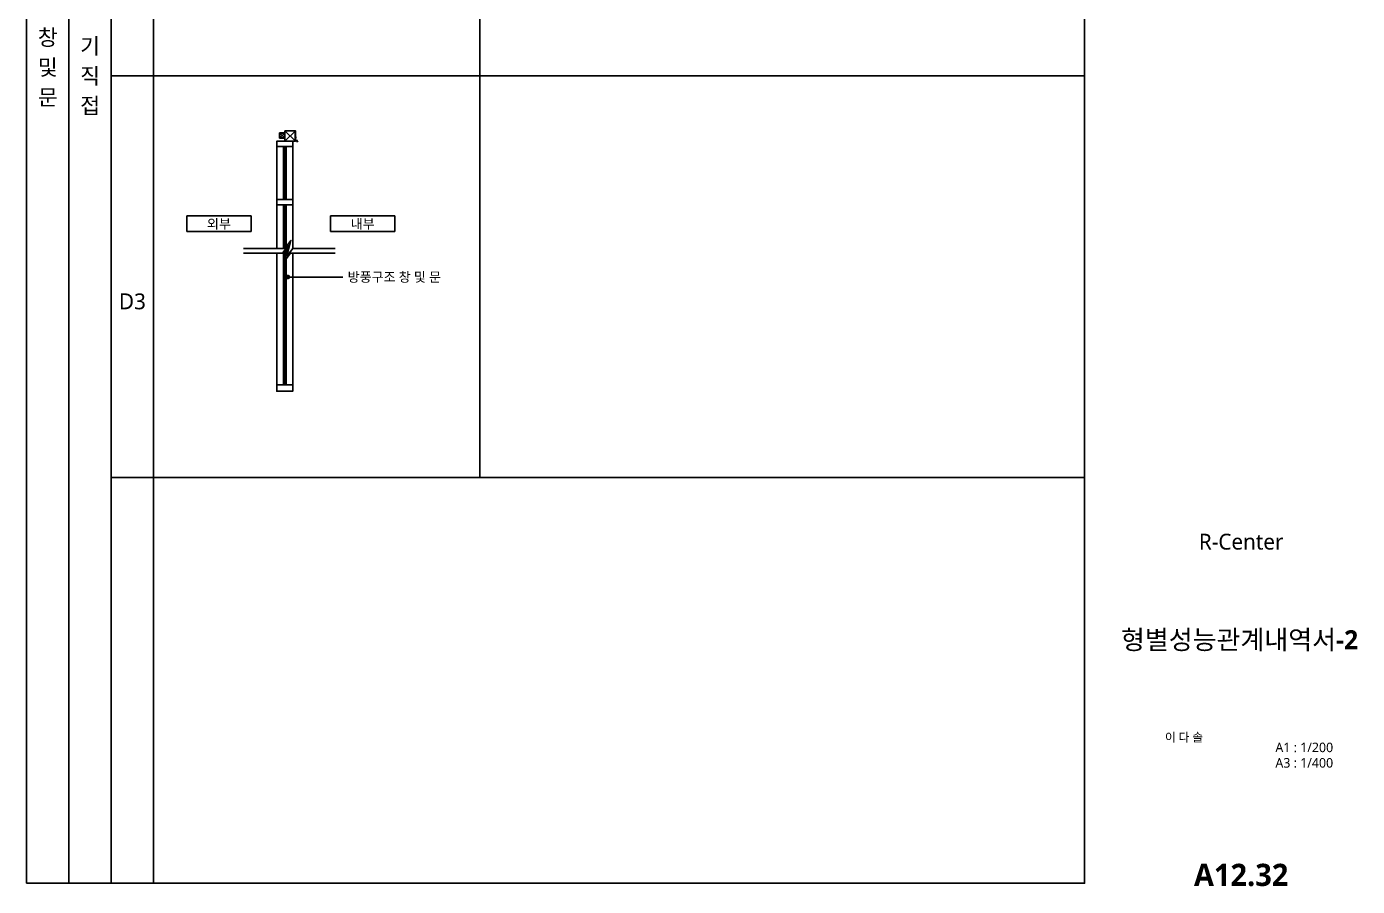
# Model space of a CAD drawing. Extents: x 746174 to 770183, y -129454 to -121400.
# Drawn here: x 763894 to 770183, y -129454 to -125390 of the extents above; entities that cross this region are included whole.
import ezdxf
from ezdxf.enums import TextEntityAlignment as Align

# ---------------------------------------------------------------- set-up
doc = ezdxf.new("R2010")
doc.units = 0
doc.header["$LTSCALE"] = 300
doc.header["$MEASUREMENT"] = 0
doc.linetypes.add('CEN-AGI', pattern=[32.2, 30, -1, 0.2, -1])
doc.layers.get('0').update_dxf_attribs({"linetype": 'CONTINUOUS'})
doc.layers.get('Defpoints').update_dxf_attribs({"color": 137, "linetype": 'CONTINUOUS'})
for name, color, linetype in [('313', 7, 'CONTINUOUS'), ('CON', 2, 'CONTINUOUS'), ('ETC-STRU', 4, 'CONTINUOUS'), ('FIN7', 7, 'CONTINUOUS'), ('Panel', 6, 'CONTINUOUS'), ('Steel', 6, 'CONTINUOUS'), ('SYM', 6, 'CONTINUOUS'), ('SYM-LEAD', 6, 'CONTINUOUS'), ('TBL_7', 7, 'CONTINUOUS'), ('TEXT', 3, 'CONTINUOUS'), ('TEXT-NOTE', 6, 'CONTINUOUS'), ('TXT', 3, 'CONTINUOUS'), ('WIN', 6, 'CONTINUOUS'), ('WIN-ELE', 8, 'CONTINUOUS'), ('WIN-GLASS', 5, 'CONTINUOUS'), ('XR-SHEET$0$TITLE', 7, 'CONTINUOUS'), ('XR-SHEET$1$SHT', 5, 'CONTINUOUS'), ('XR-SHEET$1$TEXT', 3, 'CONTINUOUS'), ('XR-평면도$0$OPEN', 15, 'CONTINUOUS'), ('XR-평면도$0$SECT-STRU', 4, 'CONTINUOUS')]:
    doc.layers.add(name, color=color, linetype=linetype)
doc.layers.add('CEN-HID', color=14, linetype='CEN-AGI', plot=False)
doc.styles.add('XR-SHEET$0$굴림체(옥산)', font='GulimChe.ttf')
doc.styles.add('맑은고딕B', font='malgunbd.ttf')
doc.styles.add('스타일1', font='malgun.ttf')
doc.dimstyles.new('DIM-QD 1', dxfattribs={"dimtxt": 3, "dimasz": 1.5, "dimexe": 1, "dimexo": 0, "dimgap": 1, "dimtad": 1, "dimdec": 3, "dimdsep": 46, "dimlunit": 6, "dimtxsty": '스타일1', "dimblk1": 'ARCHTICK', "dimblk2": 'ARCHTICK', "dimsah": 1, "dimcen": 0, "dimclrd": 256, "dimclre": 256, "dimclrt": 3, "dimazin": 2, "dimtfac": 1, "dimtdec": 3, "dimtix": 1, "dimtmove": 2, "dimatfit": 3, "dimldrblk": 'ARCHTICK', "dimfxl": 1, "dimtolj": 1, "dimtzin": 0, "dimarcsym": 0})

# ---------------------------------------------------------------- blocks, each defined once
blk = doc.blocks.new('XR-SHEET$0$TITLE')
at = {"layer": 'XR-SHEET$0$TITLE', "true_color": 0x000000, "style": 'XR-SHEET$0$굴림체(옥산)'}
for tag, height, p in [('동명칭', 6, (776.77, -457.26)), ('SCALE-A1', 3, (797.5, -522)), ('SCALE-A3', 3, (797.5, -527)), ('DATA', 3, (797.5, -540))]:
    blk.add_attdef(tag, text='', height=height, dxfattribs=at).set_placement(p, align=Align.MIDDLE)
for tag, height, p in [('TITLE1', 6, (776.5, -479.4)), ('TITLE4', 6, (776.5, -484.39)), ('TITLE2', 6, (776.5, -489)), ('TITLE5', 6, (776.5, -493.99)), ('TITLE3', 6, (776.5, -498.7)), ('NAME-1', 3, (760.16, -517.5)), ('NAME-2', 3, (760.16, -526.5)), ('A0.00', 7, (776.5, -561))]:
    blk.add_attdef(tag, text='', height=height, dxfattribs=at).set_placement(p, align=Align.MIDDLE_CENTER)
blk = doc.blocks.new('_ARCHTICK')
at = {"color": 0, "linetype": 'ByBlock', "const_width": 0.15}
blk.add_lwpolyline([(-0.5, -0.5), (0.5, 0.5)], dxfattribs=at)
blk = doc.blocks.new('A$C2760160E')
at = {"layer": 'CEN-HID'}
blk.add_lwpolyline([(0, 50), (0, 0), (50, 0), (50, 50)], close=True, dxfattribs=at)
at = {"layer": 'ETC-STRU'}
blk.add_lwpolyline([(50, 2, -0.414214), (48, 0), (2, 0, -0.414214), (0, 2), (0, 48, -0.414214), (2, 50), (48, 50, -0.414214), (50, 48)], format="xyb", close=True, dxfattribs=at)
at = {"layer": 'Steel', "color": 8}
for p, q in [((2, 2), (48, 48)), ((2, 48), (48, 2))]:
    blk.add_line(p, q, dxfattribs=at)
blk.add_lwpolyline([(2, 48), (2, 2), (48, 2), (48, 48)], close=True, dxfattribs=at)
blk = doc.blocks.new('100x100')
at = {"layer": 'Defpoints'}
blk.add_lwpolyline([(0, -100), (100, -100), (100, 0), (0, 0)], close=True, dxfattribs=at)
at = {"layer": 'XR-평면도$0$OPEN'}
for p, q in [((3, -3), (97, -97)), ((3, -97), (97, -3))]:
    blk.add_line(p, q, dxfattribs=at)
at = {"layer": 'XR-평면도$0$SECT-STRU'}
for points in [[(95, 0, -0.414214), (100, -5), (100, -95, -0.414214), (95, -100), (5, -100, -0.414214), (0, -95), (0, -5, -0.414214), (5, 0)], [(95, -2, -0.414214), (98, -5), (98, -95, -0.414214), (95, -98), (5, -98, -0.414214), (2, -95), (2, -5, -0.414214), (5, -2)]]:
    blk.add_lwpolyline(points, format="xyb", close=True, dxfattribs=at)
blk = doc.blocks.new('room-1')
at = {"layer": 'TEXT-NOTE', "color": 6}
for p, q in [((0, 5), (20.29, 5)), ((0, 0), (0, 5)), ((20.29, 5), (20.29, 0)), ((20.29, 0), (0, 0))]:
    blk.add_line(p, q, dxfattribs=at)
at = {"layer": 'TEXT-NOTE', "color": 3, "style": '스타일1'}
blk.add_attdef('실명', text='', height=3, dxfattribs=at).set_placement((10.15, 2.59), align=Align.MIDDLE)

msp = doc.modelspace()

# ---------------------------------------------------------------- linework, layer by layer
at = {"layer": '313', "color": 7, "linetype": 'Continuous'}
msp.add_line((765169.8, -125914.4), (765169.8, -125914.8), dxfattribs=at)
at = {"layer": 'FIN7'}
for p, q in [((765163.8, -125928.8), (765163.8, -125914.4)), ((765163.8, -125914.4), (765169.8, -125914.4)), ((765163.8, -125928.8), (765169.8, -125928.8)), ((765164.3, -125928.3), (765164.3, -125914.8)), ((765169.8, -125914.8), (765164.3, -125914.8)), ((765170.2, -125928.3), (765164.3, -125928.3)), ((765169.8, -125933.2), (765169.8, -125928.8)), ((765169.8, -125929), (765169.8, -125932.7)), ((765175.7, -125933.2), (765169.8, -125933.2)), ((765170.2, -125928.3), (765170.2, -125932.7)), ((765170.2, -125932.7), (765175.2, -125932.7)), ((765173.8, -125931.9), (765175.7, -125931.9)), ((765173.8, -125931.9), (765173.8, -125932.4)), ((765173.8, -125932.4), (765175.2, -125932.4)), ((765173.8, -125932.4), (765175.2, -125932.4)), ((765175.2, -125932.4), (765175.2, -125932.7)), ((765175.2, -125932.4), (765175.2, -125932.7)), ((765175.7, -125931.9), (765175.7, -125933.2))]:
    msp.add_line(p, q, dxfattribs=at)
at = {"layer": 'Panel'}
msp.add_line((765171.2, -125925.7), (765171.2, -125931.9), dxfattribs=at)
at = {"layer": 'SYM', "color": 6}
for points in [[(765352.1, -126438.3), (765151.8, -126438.3), (765123.8, -126475.8), (765142.6, -126400.8), (765114.5, -126438.3), (764919.2, -126438.3)], [(765352.1, -126460.8), (765140.6, -126460.8), (765112.6, -126498.3), (765131.3, -126423.3), (765103.2, -126460.8), (764919.2, -126460.8)]]:
    msp.add_lwpolyline(points, dxfattribs=at)
at = {"layer": 'TBL_7', "color": 4}
msp.add_lwpolyline([(763893.8, -129439.2), (768893.8, -129439.2), (768893.8, -121404.7), (763893.8, -121404.7)], close=True, dxfattribs=at)
at = {"layer": 'TXT'}
for p, q in [((764493.8, -121404.7), (764493.8, -129439.2)), ((766035.8, -121404.7), (766035.8, -127521)), ((764093.8, -121804.7), (764093.8, -129439.2)), ((764293.8, -121804.7), (764293.8, -129439.2)), ((764293.8, -125621.9), (768893.8, -125621.9)), ((764293.8, -127521), (768893.8, -127521))]:
    msp.add_line(p, q, dxfattribs=at)
at = {"layer": 'WIN', "ltscale": 0.2}
for points in [[(765151.3, -125931.9), (765076.3, -125931.9), (765076.3, -125956.9), (765151.3, -125956.9), (765151.3, -125931.9)], [(765151.3, -126206.9), (765076.3, -126206.9), (765076.3, -126231.9), (765151.3, -126231.9), (765151.3, -126206.9)], [(765076.3, -127083.7), (765076.3, -127113.7), (765151.3, -127113.7), (765151.3, -127083.7), (765151.3, -127083.7)]]:
    msp.add_lwpolyline(points, close=True, dxfattribs=at)
at = {"layer": 'WIN-ELE', "ltscale": 0.2}
for p, q in [((765076.3, -125956.9), (765076.3, -126206.9)), ((765151.3, -125956.9), (765151.3, -126206.9)), ((765076.3, -126231.9), (765076.3, -126438.3)), ((765151.3, -126231.9), (765151.3, -126438.9)), ((765076.3, -126460.8), (765076.3, -127083.7)), ((765151.3, -126460.8), (765151.3, -127083.7))]:
    msp.add_line(p, q, dxfattribs=at)
at = {"layer": 'WIN-GLASS', "ltscale": 0.2}
for p, q in [((765107.8, -126206.9), (765107.8, -125956.9)), ((765113.8, -126206.9), (765113.8, -125956.9)), ((765119.8, -126206.9), (765119.8, -125956.9)), ((765107.8, -126438.3), (765107.8, -126231.9)), ((765113.8, -126438.3), (765113.8, -126231.9)), ((765119.8, -126431.1), (765119.8, -126231.9)), ((765107.8, -127083.7), (765107.8, -126454.6)), ((765113.8, -126493.2), (765113.8, -126446.6)), ((765119.8, -126469.2), (765119.8, -126438.6)), ((765113.8, -127083.7), (765113.8, -126496.6)), ((765119.8, -127083.7), (765119.8, -126488.5))]:
    msp.add_line(p, q, dxfattribs=at)

# ---------------------------------------------------------------- block references
at = {"layer": 'CON', "xscale": -0.5, "yscale": 0.5, "zscale": 0.5, "rotation": 180}
msp.add_blockref('100x100', (765113.8, -125931.9), dxfattribs=at)
at = {"layer": 'ETC-STRU', "xscale": -0.5, "yscale": 0.5, "zscale": 0.5}
msp.add_blockref('A$C2760160E', (765113.8, -125916.9), dxfattribs=at)
at = {"layer": 'TEXT'}
ref = msp.add_blockref('XR-SHEET$0$TITLE', (757986.3, -129894.7), dxfattribs=dict(at, xscale=15, yscale=15, zscale=15))
ref.add_attrib('TITLE2', '형별성능관계내역서-2', dxfattribs={"layer": 'XR-SHEET$1$SHT', "color": 4, "true_color": 0x000004, "height": 90, "style": '맑은고딕B'}).set_placement((769626.3, -128288.4), align=Align.MIDDLE_CENTER)
ref.add_attrib('NAME-1', '이 다 솔', dxfattribs={"layer": 'XR-SHEET$1$TEXT', "color": 3, "true_color": 0x000003, "height": 40.5, "style": '스타일1'}).set_placement((769273.8, -128749.7, 206.6), align=Align.MIDDLE_LEFT)
ref.add_attrib('SCALE-A1', 'A1 : 1/200', dxfattribs={"layer": 'XR-SHEET$1$SHT', "color": 3, "true_color": 0x000003, "height": 45, "style": '스타일1'}).set_placement((769932.1, -128797.1), align=Align.MIDDLE_CENTER)
ref.add_attrib('SCALE-A3', 'A3 : 1/400', dxfattribs={"layer": 'XR-SHEET$1$SHT', "color": 3, "true_color": 0x000003, "height": 45, "style": '스타일1'}).set_placement((769932.1, -128870.1), align=Align.MIDDLE_CENTER)
ref.add_attrib('A0.00', 'A12.32', dxfattribs={"layer": 'XR-SHEET$1$SHT', "color": 4, "true_color": 0x000004, "height": 105, "style": '맑은고딕B'}).set_placement((769633.8, -129399.7), align=Align.MIDDLE_CENTER)
at = {"layer": 'TEXT-NOTE'}
ref = msp.add_blockref('room-1', (764650.6, -126284.2), dxfattribs=dict(at, xscale=-15, yscale=15, zscale=15, rotation=180))
ref.add_attrib('실명', '외부', dxfattribs={"color": 3, "height": 45, "style": '스타일1'}).set_placement((764802.8, -126321.7), align=Align.MIDDLE)
ref = msp.add_blockref('room-1', (765329.6, -126284.2), dxfattribs=dict(at, xscale=-15, yscale=15, zscale=15, rotation=180))
ref.add_attrib('실명', '내부', dxfattribs={"color": 3, "height": 45, "style": '스타일1'}).set_placement((765481.8, -126321.7), align=Align.MIDDLE)

# ---------------------------------------------------------------- texts
at = {"layer": 'TEXT', "style": '스타일1'}
for s, p in [('창', (763993.8, -125441.2)), ('기', (764193.8, -125481.7)), ('및', (763993.8, -125582.4)), ('직', (764193.8, -125622.9)), ('문', (763993.8, -125723.6)), ('접', (764193.8, -125764.1)), ('D3', (764393.8, -126688.7)), ('R-Center', (769633.8, -127824.7))]:
    msp.add_text(s, height=75, dxfattribs=at).set_placement(p, align=Align.MIDDLE_CENTER)
msp.add_text('방풍구조 창 및 문', height=45, dxfattribs=at).set_placement((765411.2, -126573.6), align=Align.MIDDLE_LEFT)

# ---------------------------------------------------------------- leaders
at = {"layer": 'SYM-LEAD', "color": 6}
msp.add_leader([(765128.2, -126573.6), (765388.7, -126573.6)], dimstyle='DIM-QD 1', override={"dimscale": 15, "dimtad": 0, "dimclrd": 6, "dimldrblk": 'DOT'}, dxfattribs=at)

doc.saveas('drawing.dxf')
